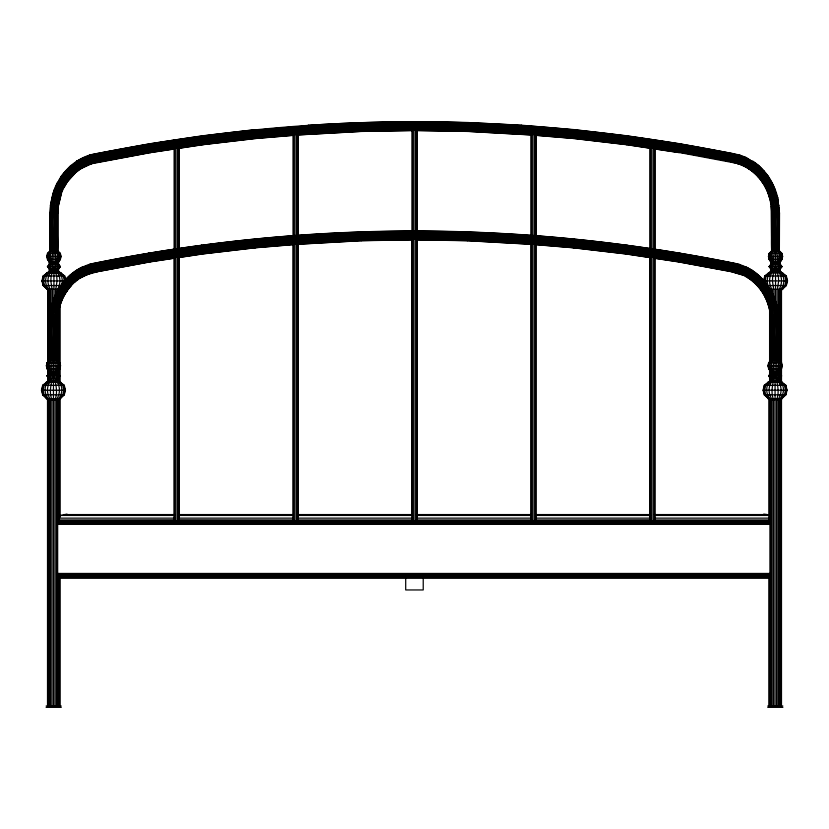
<?xml version="1.0" encoding="UTF-8"?>
<svg xmlns="http://www.w3.org/2000/svg" width="829" height="829" viewBox="0 0 829 829"><rect width="100%" height="100%" fill="white"/><g stroke="black" fill="none" stroke-linecap="round" stroke-linejoin="round"><path stroke-width="1.24" d="M414.189 239.26L414.293 230.928C521.089 231.115 627.791 241.871 732.494 262.866C746.856 265.135 759.675 273.995 767.861 285.881C783.301 307.507 778.234 335.579 778.908 360.294L781.301 362.739L781.923 365.765L781.301 368.718L779.561 371.475L779.561 373.558L781.353 375.91L779.561 378.252L779.561 380.573L785.529 385.309L786.669 390.21L785.529 394.822L780.39 399.796M532.166 135.044L467.784 131.448L468.022 122.526C343.517 118.443 218.659 129.293 96.527 153.728L89.677 155.23L76.807 161.189M531.7 244.348L467.318 240.742L467.556 231.819M520.819 134.101L521.286 125.189L468.022 122.526M520.353 243.394L520.819 234.483M48.424 290.502L43.108 285.528L41.916 280.917L43.108 276.016L49.284 271.28L49.284 268.959L47.429 266.617L49.284 264.264L49.284 262.182L47.471 259.425L46.828 256.472L47.471 253.446L49.958 251.011L50.414 205.24L54.04 190.079L61.377 193.509L58.299 206.411L57.885 213.385L57.885 251.011L60.372 253.446L61.014 256.472L60.372 259.425L58.558 262.182L58.558 264.264L60.424 266.617L58.558 268.959L58.558 271.28L64.745 276.016L65.636 279.694M49.491 360.304L57.419 360.304L59.906 362.739L60.548 365.765L59.906 368.718L58.092 371.475L48.818 371.475L47.004 368.718L46.362 365.765L47.004 362.739L49.491 360.304C50.559 337.755 45.595 313.238 56.673 292.316C62.372 281.404 71.356 272.171 82.548 266.886L85.574 275.155L80.226 278.098L76.268 270.347M56.89 322.657C56.372 298.968 72.931 274.389 97.345 271.062C201.178 250.244 306.989 239.508 412.894 239.28M75.19 281.684C63.74 292.036 57.367 307.31 57.419 322.678L49.491 322.377M650.361 148.308L626.558 144.712L573.761 138.526L574.466 129.635L521.286 125.189M649.895 257.601L626.092 254.006L573.295 247.819L574 238.928M626.558 144.712L627.501 135.852L574.466 129.635M626.092 254.006L627.035 245.146M627.501 135.852L680.35 143.832L679.179 152.66L654.122 148.878M779.042 360.294L771.115 360.294L768.628 362.739L767.986 365.765L768.628 368.718L770.442 371.475L779.716 371.475L781.529 368.718L782.172 365.765L781.529 362.739L779.042 360.294C777.975 337.755 782.939 313.238 771.861 292.316C766.162 281.404 757.178 272.171 745.986 266.886L742.96 275.155L731.095 271.653L678.713 261.954L679.884 253.125M748.774 168.805L752.732 161.054C765.426 169.375 774.12 182.877 777.685 197.52L770.006 199.841C765.809 181.375 750.794 164.981 731.561 162.36L732.96 153.572L680.35 143.832M731.095 271.653L732.494 262.866M763.54 280.917L764.721 276.016L770.908 271.28L770.908 268.959L769.053 266.617L770.908 264.264L770.908 262.171L769.094 259.425L768.452 256.472L769.094 253.446L771.581 251L779.509 251L781.996 253.446L782.638 256.472L781.996 259.425L780.182 262.171L780.182 264.264L782.037 266.617L780.182 268.959L780.182 271.28L786.358 276.016L787.55 280.917L786.358 285.528L781.042 290.502M737.789 163.727L739.82 155.085L732.96 153.572M737.323 273.021L739.354 264.378M47.958 399.796L42.642 394.822L41.45 390.21L42.642 385.309L48.818 380.573L58.092 380.573L64.279 385.309L65.46 390.21L64.279 394.822L58.952 399.796M769.581 399.796L764.255 394.822L763.074 390.21L764.255 385.309L770.442 380.573L779.716 380.573L785.892 385.309L787.084 390.21L785.892 394.822L780.576 399.796M55.792 289.362L57.035 280.917L56.724 276.016L55.128 271.28L55.761 256.472L54.952 251.011C55.916 227.478 50.32 200.628 64.994 179.924C72.455 169.023 84.216 161.023 97.387 159.106C201.789 138.163 308.201 127.438 414.687 127.251L414.78 127.251C521.265 127.438 627.677 138.163 732.08 159.106C745.25 161.023 757.012 169.023 764.473 179.924C779.146 200.618 773.55 227.478 774.514 251L773.706 256.472L774.338 271.28L772.742 276.016L772.431 280.917L773.675 289.362M777.405 289.362L778.649 280.917L778.338 276.016L776.742 271.28L777.374 256.472L776.566 251C775.726 226.97 781.105 199.602 766.1 178.515C758.338 167.189 746.131 158.836 732.442 156.826C523.41 114.537 306.056 114.537 97.024 156.826C83.335 158.836 71.128 167.189 63.367 178.515C48.362 199.602 53.74 226.97 52.901 251.011L52.092 256.472L52.724 271.28L51.129 276.016L50.818 280.917L52.061 289.362M61.253 193.447L58.165 206.39L57.75 213.374L57.75 251.011L60.154 253.446L60.776 256.472L60.154 259.425L58.403 262.182L58.403 264.264L60.196 266.617L58.403 268.959L58.403 271.28L64.372 276.016L65.522 280.917M743.426 165.862L746.452 157.593L739.82 155.085M54.662 400.355C58.082 393.226 55.937 385.423 54.662 378.252C54.413 372.376 56.113 366.18 54.486 360.304C55.45 336.771 49.854 309.922 64.527 289.217C71.988 278.316 83.75 270.316 96.92 268.399C201.323 247.456 307.735 236.731 414.22 236.545L414.313 236.545C520.799 236.731 627.211 247.456 731.613 268.399C744.784 270.316 756.545 278.316 764.006 289.217C778.68 309.911 773.084 336.771 774.048 360.294C772.421 366.18 774.12 372.376 773.871 378.252C772.597 385.423 770.452 393.226 773.871 400.355M776.276 400.355C779.706 393.226 777.561 385.423 776.276 378.252C776.027 372.376 777.737 366.18 776.099 360.294C775.26 336.263 780.638 308.896 765.633 287.808C757.872 276.482 745.665 268.13 731.976 266.119C522.944 223.83 305.59 223.83 96.558 266.119C82.869 268.13 70.662 276.482 62.9 287.808C47.895 308.896 53.274 336.263 52.434 360.304C50.797 366.18 52.507 372.376 52.258 378.252C50.973 385.423 48.828 393.226 52.258 400.355M61.377 193.509C66.817 177.582 80.993 164.577 97.884 162.204L150.267 152.505L174.069 148.909M57.533 289.362C60.818 283.881 60.963 276.005 56.248 271.28L57.17 266.617C54.372 261.663 60.009 255.819 55.906 251.011C56.942 227.716 51.232 201.095 65.75 180.577C73.076 169.883 84.631 162.038 97.563 160.163C201.903 139.231 308.253 128.516 414.676 128.329L414.79 128.329C521.213 128.516 627.563 139.231 731.903 160.163C744.836 162.038 756.39 169.883 763.716 180.577C778.234 201.095 772.524 227.706 773.561 251C769.457 255.819 775.105 261.663 772.296 266.617L773.219 271.28C768.504 276.005 768.649 283.881 771.934 289.362M779.146 289.362C782.431 283.881 782.576 276.005 777.861 271.28L778.794 266.617C775.985 261.663 781.623 255.819 777.529 251C776.742 226.742 782.016 199.136 766.866 177.852C758.96 166.328 746.546 157.821 732.608 155.769C523.472 113.449 305.994 113.459 96.858 155.769C82.921 157.821 70.506 166.328 62.6 177.852C47.45 199.136 52.724 226.742 51.937 251.011C47.844 255.819 53.481 261.663 50.673 266.617L51.605 271.28C46.89 276.005 47.035 283.881 50.32 289.362M777.219 306.813L769.54 309.134C766.514 296.678 759.105 285.176 748.307 278.098L752.266 270.347M57.253 183.105L61.025 176.494L70.911 165.406L75.74 172.515L67.325 181.945L64.009 187.509L57.139 183.022C46.383 204.058 51.035 228.421 50.092 251.011L47.699 253.446L47.077 256.472L47.699 259.425L49.439 262.182L49.439 264.264L47.647 266.617L49.439 268.959L49.439 271.28L43.471 276.016L42.331 280.917L43.471 285.528L48.61 290.502M59.657 288.409L60.931 286.482M56.735 400.355C61.315 396.863 62.952 390.718 61.108 385.309L56.735 380.573L56.735 378.252L58.051 375.91L56.735 373.558L56.735 371.475L58.476 365.765L58.02 362.739L56.258 360.304C57.346 337.206 51.553 310.802 65.937 290.44C73.149 279.912 84.517 272.202 97.242 270.368C201.53 249.446 307.828 238.731 414.199 238.545L414.334 238.545C520.705 238.731 627.004 249.446 731.292 270.368C744.017 272.202 755.385 279.912 762.597 290.44C776.98 310.802 771.188 337.206 772.276 360.294L770.514 362.739L770.058 365.765L771.799 371.475L771.799 373.558L770.483 375.91L771.799 378.252L771.799 380.573L767.426 385.309C765.581 390.708 767.219 396.863 771.799 400.355M778.358 400.355C782.939 396.863 784.576 390.708 782.721 385.309L778.358 380.573L778.358 378.252L779.664 375.91L778.358 373.558L778.358 371.475L780.089 365.765L779.633 362.739L777.882 360.294C777.146 335.828 782.327 308.015 767.053 286.585C759.022 274.886 746.432 266.244 732.287 264.15C523.058 221.82 305.476 221.82 96.247 264.15C82.102 266.244 69.512 274.896 61.481 286.585C46.206 308.025 51.388 335.828 50.652 360.304L48.901 362.739L48.445 365.765L50.175 371.475L50.175 373.558L48.859 375.91L50.175 378.252L50.175 380.573L45.813 385.309C43.958 390.718 45.595 396.863 50.175 400.355M753.727 172.515L758.556 165.406M753.26 281.808L758.089 274.7M55.781 400.355C60.372 394.915 60.963 385.827 55.781 380.573L56.704 375.91C53.895 370.957 59.543 365.123 55.439 360.304C56.476 337.009 50.766 310.388 65.284 289.87C72.61 279.176 84.164 271.332 97.097 269.456C201.437 248.524 307.787 237.809 414.21 237.622L414.324 237.622C520.747 237.809 627.097 248.524 731.437 269.456C744.369 271.332 755.924 279.176 763.25 289.87C777.768 310.388 772.058 336.999 773.094 360.294C768.991 365.112 774.628 370.957 771.83 375.91L772.752 380.573C767.571 385.827 768.162 394.915 772.752 400.355M777.395 400.355C781.996 394.915 782.576 385.827 777.395 380.573L778.327 375.91C775.519 370.957 781.156 365.112 777.063 360.294C776.276 336.035 781.55 308.429 766.4 287.145C758.494 275.622 746.079 267.114 732.142 265.062C523.006 222.742 305.528 222.752 96.392 265.062C82.454 267.114 70.04 275.622 62.134 287.145C46.984 308.429 52.258 336.035 51.471 360.304C47.377 365.123 53.015 370.957 50.206 375.91L51.139 380.573C45.958 385.827 46.538 394.915 51.139 400.355M61.139 176.587C69.356 164.702 82.019 155.634 96.506 153.572L149.116 143.832L201.965 135.852L255 129.635L255.705 138.526L202.908 144.712L179.105 148.308M70.693 286.109C52.165 306.129 57.916 335.745 57.419 360.304M46.963 375.91L48.818 373.558L58.092 373.558L59.947 375.91L58.092 378.252L48.818 378.252L46.963 375.91L59.947 375.91M768.576 375.91L770.442 373.558L779.716 373.558L781.571 375.91L779.716 378.252L770.442 378.252L768.576 375.91L781.571 375.91M59.253 517.244L60.776 515.451L67.035 514.115M758.214 176.919L763.82 170.587M757.747 286.212L763.354 279.881M771.25 360.294L768.846 362.739L768.224 365.765L768.846 368.718L770.597 371.475L770.597 373.558L768.804 375.91L770.597 378.252L770.597 380.573L764.628 385.309L763.478 390.21L764.628 394.822L769.768 399.796M762.141 181.945L768.442 176.494L758.473 165.531L746.452 157.593M761.675 291.238L767.975 285.787M58.217 399.796L62.828 394.822L63.854 390.21L62.828 385.309L57.47 380.573L57.47 378.252L59.087 375.91L57.47 373.558L57.47 371.475L59.605 365.765L59.046 362.739L56.89 360.304M780.307 290.502L784.908 285.528L785.944 280.917L784.908 276.016L779.561 271.28L779.561 268.959L781.167 266.617L779.561 264.264L779.561 262.171L781.685 256.472L781.125 253.446L778.98 251C778.286 226.379 783.395 198.411 768.017 176.857C759.903 165.033 747.167 156.277 732.867 154.163C523.555 111.811 305.911 111.811 96.599 154.163C82.299 156.287 69.563 165.033 61.45 176.857C46.072 198.411 51.18 226.379 50.486 251.011L48.341 253.446L47.781 256.472L49.906 262.182L49.906 264.264L48.3 266.617L49.906 268.959L49.906 271.28L44.559 276.016L43.522 280.917L44.559 285.528L49.16 290.502M779.84 399.796L784.441 394.822L785.477 390.21L784.441 385.309L779.094 380.573L779.094 378.252L780.7 375.91L779.094 373.558L779.094 371.475L781.219 365.765L780.659 362.739L778.514 360.294C777.82 335.672 782.928 307.704 767.55 286.15C759.437 274.326 746.701 265.57 732.401 263.456C523.089 221.105 305.445 221.105 96.133 263.456C81.833 265.581 69.097 274.326 60.983 286.15C45.605 307.704 50.714 335.672 50.02 360.304L47.875 362.739L47.315 365.765L49.439 371.475L49.439 373.558L47.833 375.91L49.439 378.252L49.439 380.573L44.092 385.309L43.056 390.21L44.092 394.822L48.693 399.796M75.74 172.515L80.693 168.805L91.677 163.727L150.287 152.66L174.09 149.065M58.766 399.796L63.906 394.822L65.056 390.21L63.906 385.309L57.937 380.573L57.937 378.252L59.729 375.91L57.937 373.558L57.937 371.475L59.688 368.718L60.31 365.765L59.688 362.739L57.284 360.304M780.856 290.502L785.996 285.528L787.146 280.917L785.996 276.016L780.027 271.28L780.027 268.959L781.82 266.617L780.027 264.264L780.027 262.171L781.768 259.425L782.4 256.472L781.768 253.446L779.374 251L779.509 213.084L777.685 197.52M765.457 187.509L772.327 183.022M764.991 296.803L771.861 292.316M768.089 193.509L775.426 190.079M767.623 302.803L774.96 299.373M414.345 239.249L414.241 230.928C307.445 231.115 200.732 241.871 96.04 262.866C81.677 265.135 68.859 273.995 60.672 285.881C45.232 307.518 50.3 335.579 49.626 360.304L47.232 362.739L46.6 365.765L47.232 368.718L48.973 371.475L48.973 373.558L47.18 375.91L48.973 378.252M85.574 275.155L97.439 271.653L149.821 261.954L174.878 258.171M89.211 264.524L96.06 263.021C305.414 220.659 523.12 220.659 732.473 263.021L739.323 264.524M179.085 148.153L202.887 144.567L255.695 138.37L293.507 135.21M174.857 258.016L149.8 261.798L91.18 272.876L80.154 277.974L75.273 281.808L70.444 274.7M178.618 257.446L202.421 253.861L255.228 247.664L294.305 244.4M178.639 257.601L202.442 254.006L255.239 247.819L293.051 244.659M779.053 205.24L771.167 206.411L771.581 251M778.586 314.533L770.701 315.704L771.115 322.678L779.042 322.377M297.29 134.899L361.682 131.293L412.065 130.454M255.705 138.526L293.518 135.365M298.564 134.94L361.682 131.448L412.065 130.599M296.823 244.192L361.216 240.586L412.883 239.726M296.834 244.348L361.216 240.742L412.883 239.871M308.181 125.345C450.22 116.008 593.398 125.645 732.94 153.728L746.401 157.738M771.581 213.385L779.509 213.084M770.442 289.362L767.892 285.528L767.053 280.917L767.892 276.016L772.265 271.28L772.265 268.959L770.949 266.617L772.265 264.264L772.265 262.171L770.524 256.472L770.98 253.446L772.742 251C771.654 227.913 777.447 201.499 763.063 181.147C755.851 170.619 744.483 162.909 731.758 161.075C627.47 140.153 521.172 129.438 414.801 129.251L414.666 129.251C308.295 129.438 201.996 140.153 97.708 161.075C84.983 162.909 73.615 170.619 66.403 181.147C52.02 201.509 57.812 227.913 56.724 251.011L58.486 253.446L58.942 256.472L57.201 262.182L57.201 264.264L58.517 266.617L57.201 268.959L57.201 271.28L61.574 276.016L62.413 280.917L61.574 285.528L43.108 285.528M532.767 127.417L535.648 127.417M650.433 140.433L655.097 140.433M532.695 236.711L535.575 236.711M650.361 249.726L655.024 249.726M49.958 251.011L57.885 251.011M47.471 253.446L60.372 253.446M769.094 253.446L781.996 253.446M46.828 256.472L61.014 256.472M768.452 256.472L782.638 256.472M47.471 259.425L60.372 259.425M769.094 259.425L781.996 259.425M49.284 262.182L58.558 262.182M770.908 262.171L780.182 262.171M49.284 264.264L58.558 264.264M770.908 264.264L780.182 264.264M47.429 266.617L60.424 266.617M769.053 266.617L782.037 266.617M49.284 268.959L58.558 268.959M770.908 268.959L780.182 268.959M49.284 271.28L58.558 271.28M770.908 271.28L780.182 271.28M46.714 272.824L61.139 272.824M768.328 272.814L782.752 272.814M43.108 276.016L64.745 276.016M764.721 276.016L786.358 276.016M41.916 280.917L64.32 280.917L63.294 276.016L57.937 271.28L57.937 268.959L59.553 266.617L57.937 264.264L57.937 262.182L60.071 256.472L59.512 253.446L57.356 251.011C58.486 228.068 52.631 201.82 66.9 181.582C74.019 171.178 85.252 163.582 97.812 161.769C202.069 140.857 308.326 130.153 414.655 129.966L414.759 121.635L414.811 129.966M787.55 280.917L763.944 280.917L765.094 276.016L771.063 271.28L771.063 268.959L769.271 266.617L771.063 264.264L771.063 262.171L769.312 259.425L768.69 256.472L769.312 253.446L771.716 251C770.566 228.162 776.462 202.017 762.245 181.852C755.188 171.541 744.038 163.997 731.582 162.204M766.172 285.528L786.358 285.528M46.714 289.362L59.025 289.362M769.302 289.362L782.752 289.362M47.004 362.739L59.906 362.739M768.628 362.739L781.529 362.739M46.362 365.765L60.548 365.765M767.986 365.765L782.172 365.765M47.004 368.718L59.906 368.718M768.628 368.718L781.529 368.718M46.248 382.117L60.672 382.117M767.861 382.117L782.286 382.117M42.642 385.309L64.279 385.309M764.255 385.309L785.892 385.309M41.45 390.21L65.46 390.21M763.074 390.21L787.084 390.21M42.642 394.822L64.279 394.822M764.255 394.822L785.892 394.822M46.248 398.656L60.672 398.656M767.861 398.656L782.286 398.656M63.709 514.56L175.106 514.56M178.981 514.56L292.969 514.56M412.127 514.56L298.15 514.56L298.222 244.628M416.013 514.56L531.285 514.56M536.467 514.56L650.444 514.56M654.33 514.56L767.012 514.56L769.954 515.451L654.775 515.451M60.776 515.451L174.66 515.451M178.536 515.451L292.419 515.451M297.601 515.451L412.78 515.451M416.655 515.451L530.539 515.451M535.721 515.451L650.9 515.451M59.781 518.135L174.857 518.135M178.743 518.135L292.523 518.135M297.694 518.135L412.78 518.135M416.655 518.135L530.446 518.135M535.617 518.135L650.692 518.135M654.578 518.135L769.654 518.135M58.755 520.073L175.126 519.918M179.002 519.918L294.088 520.073M296.668 520.073L413.039 520.073M416.925 520.073L532 520.073M534.591 520.073L650.962 519.918M654.837 520.073L769.913 520.073M58.755 520.519L175.126 520.519M177.717 520.519L294.088 520.519M296.668 520.519L413.039 520.519M415.63 520.519L532 520.519M534.591 520.519L650.962 520.519M653.542 520.519L769.913 520.519M58.755 521.223L769.913 521.223M57.46 522.146L769.913 522.146M57.46 523.223L771.208 523.223M57.46 524.374L771.208 524.374M57.46 573.45L771.208 573.45M57.46 574.601L771.208 574.601M57.46 575.678L769.913 575.678M58.755 576.601L769.913 576.601M58.755 577.316L769.913 577.316M58.755 577.761L769.913 577.761M58.755 577.906L769.913 577.906M46.113 706.028L61.263 706.028M767.737 706.028L782.887 706.028M46.113 707.365L61.263 707.365M767.737 707.365L782.887 707.365M416.106 129.987C522.011 130.205 627.822 140.951 731.655 161.769C744.214 163.582 755.447 171.178 762.566 181.582C776.835 201.82 770.991 228.068 772.11 251L769.954 253.446L769.395 256.472L771.53 262.171L771.53 264.264L769.913 266.617L771.53 268.959L771.53 271.28L766.172 276.016L765.146 280.917L765.913 284.368M416.117 130.433L467.784 131.293L532.177 134.899M416.117 130.578L467.784 131.448M415.64 239.28C521.534 239.498 627.356 250.244 731.188 271.062C743.748 272.876 754.981 280.471 762.1 290.875C776.369 311.113 770.514 337.362 771.644 360.294L769.488 362.739L768.929 365.765L771.063 371.475L771.063 373.558L769.447 375.91L771.063 378.252L771.063 380.573L765.706 385.309L764.68 390.21L765.706 394.822L770.317 399.796M416.935 239.747L467.318 240.586L531.71 244.192M416.935 239.892L467.318 240.742M49.958 213.084L57.885 213.385M535.959 135.21L573.772 138.37L626.579 144.557L650.382 148.153M535.948 135.365L573.761 138.526M535.493 244.503L573.305 247.664L626.113 253.85L649.915 257.446M535.482 244.659L573.295 247.819M763.685 514.115L767.012 514.56M50.414 205.24L58.299 206.411M49.947 314.533L57.833 315.704M654.143 148.723L679.2 152.505L731.561 162.36M654.931 258.202L678.733 261.798L731.116 271.497L743.012 275.01L748.307 278.098M654.91 258.358L678.713 261.954M51.781 197.52L59.46 199.841M51.315 306.813L58.994 309.134M53.574 299.373L60.911 302.803M56.673 292.316L63.543 296.803M48.144 399.796L43.004 394.822L41.854 390.21L43.004 385.309L48.973 380.573L48.818 378.252M748.369 277.964C776.286 295.435 771.934 332.367 771.115 360.294M61.025 176.494L67.325 181.945M60.558 285.787L66.859 291.238M65.646 170.587L71.253 176.919M65.18 279.881L70.786 286.212M768.328 176.587L775.302 190.131M76.734 161.054L80.693 168.805M83.014 157.593L86.04 165.862M89.646 155.085L91.677 163.727M89.18 264.378L91.211 273.021M777.55 197.561L779.374 213.094M96.506 153.572L97.905 162.36M96.04 262.866L97.439 271.653M149.116 143.832L150.287 152.66M148.65 253.125L149.821 261.954M201.965 135.852L202.908 144.712M201.499 245.146L202.442 254.006M254.534 238.928L255.239 247.819M308.181 125.2L308.647 134.101M307.714 234.493L308.181 243.394M361.444 122.526L361.682 131.448M360.978 231.819L361.216 240.742M781.488 289.362L781.488 382.532M781.488 398.055L781.488 706.028M781.291 289.362L781.291 363.123M781.291 368.294L781.291 381.236M781.291 399.35L781.291 706.028M781.022 398.656L781.022 706.028M780.825 398.656L780.825 706.028M780.69 363.123L780.69 289.362L783.187 285.528L784.037 280.917L783.187 276.016L778.825 271.28L778.825 268.959L780.141 266.617L778.825 264.264L778.825 262.171L780.555 256.472L780.099 253.446L778.348 251C777.612 226.535 782.794 198.722 767.519 177.292C759.488 165.593 746.898 156.95 732.753 154.857C523.524 112.526 305.942 112.526 96.713 154.857C82.568 156.95 69.978 165.593 61.947 177.292C46.673 198.732 51.854 226.535 51.118 251.011L49.367 253.446L48.911 256.472L50.642 262.182L50.642 264.264L49.336 266.617L50.642 268.959L50.642 271.28L46.279 276.016L45.429 280.917L46.279 285.528L48.828 289.362L48.776 361.827M780.69 368.294L780.69 381.236M780.69 399.35L780.69 706.028M780.224 398.656L780.224 706.028M779.747 289.362L779.747 361.827M779.747 369.589L779.747 374.77M779.747 377.35L779.747 381.236M779.281 398.656L779.281 706.028M778.514 289.362L778.514 319.124M778.048 398.656L778.048 706.028M777.084 289.362L777.084 307.476M776.618 398.656L776.618 706.028M775.54 304.896L775.54 213.229C776.048 187.903 758.359 161.614 732.256 157.966C523.348 115.697 306.119 115.697 97.211 157.966C71.107 161.614 53.419 187.903 53.926 213.229L53.926 301.01M775.074 706.028L775.074 322.522C775.581 297.196 757.893 270.907 731.789 267.259C522.881 224.991 305.652 224.991 96.744 267.259C70.641 270.907 52.952 297.196 53.46 322.533L53.46 706.028M774.006 289.362L774.006 298.419M773.54 398.656L773.54 706.028M772.566 289.362L772.566 295.829M772.1 398.656L772.1 706.028M771.333 289.362L771.333 291.953M771.333 315.238L771.333 360.532M770.866 398.656L770.866 706.028M770.39 310.067L770.39 361.827M770.39 369.589L770.39 374.77M770.39 377.35L770.39 381.236M769.923 398.656L769.923 706.028M769.799 310.067L769.799 361.827M769.799 369.589L769.799 374.77M769.799 377.35L769.799 381.236M769.592 306.181L769.592 363.123M769.592 368.294L769.592 381.236M769.592 399.35L769.592 515.814M769.592 577.917L769.592 706.028M769.333 398.656L769.333 521.348M769.333 575.585L769.333 706.028M769.125 398.656L769.125 520.052M769.125 576.88L769.125 706.028M655.097 148.204L655.097 250.493M655.097 258.265L655.024 519.824M654.609 148.204L654.609 250.493M654.537 257.477L654.537 521.12M653.314 146.909L653.314 250.493M653.242 256.192L653.242 522.415M651.729 146.909L651.729 249.197M651.656 256.192L651.656 522.415M650.433 146.909L650.433 249.197M650.361 256.192L650.361 522.415M649.946 146.909L649.946 249.197M649.874 256.192L649.874 521.12M536.135 135.189L536.135 236.203M536.135 243.975L536.073 519.824M535.648 133.894L535.648 236.203M535.575 243.177L535.575 521.12M534.363 133.894L534.363 236.203M534.29 241.881L534.29 522.415M532.767 132.599L532.767 236.203M532.695 241.881L532.695 522.415M531.472 133.894L531.472 236.203M531.41 243.177L531.41 521.12M530.985 135.189L530.985 236.203M530.912 243.177L530.912 519.824M423.225 577.689L423.225 589.958L405.702 589.958L405.702 577.689M417.184 130.35L417.184 231.27M417.184 239.042L417.111 519.835M416.686 130.35L416.686 231.27M416.686 239.042L416.686 514.643M416.624 239.633L416.624 521.12M415.402 129.055L415.402 231.27M415.329 238.337L415.329 522.415M413.806 129.055L413.806 231.27M413.733 238.337L413.733 522.415M412.521 130.35L412.521 231.27M412.448 238.337L412.448 522.415M412.023 130.35L412.023 231.27M412.023 239.042L412.023 514.643M411.961 239.633L411.961 521.12M298.222 134.806L298.222 235.581M298.15 242.814L298.15 519.814M297.735 133.521L297.735 235.581M297.663 242.814L297.663 521.109M296.44 133.521L296.44 235.581M296.367 242.814L296.367 522.405M294.855 133.521L294.855 235.581M294.782 242.814L294.782 522.405M293.559 134.806L293.559 235.581M293.487 242.814L293.487 521.109M293.072 134.806L293.072 235.581M293 244.109L293 519.814M179.261 148.122L179.261 249.135M179.261 256.907L179.261 514.633M179.199 256.109L179.199 519.824M178.774 146.826L178.774 249.135M178.701 256.109L178.701 521.12M177.489 146.826L177.489 249.135M177.416 256.109L177.416 522.415M175.893 146.826L175.893 249.135M175.821 256.109L175.821 522.415M174.608 148.122L174.608 250.431M174.536 256.109L174.536 522.415M174.111 148.122L174.111 250.431M174.038 257.404L174.038 521.12M59.875 304.896L59.875 364.418M59.875 368.294L59.875 382.532M59.875 398.055L59.875 517.099M59.875 577.917L59.875 706.028M59.667 304.896L59.667 364.418M59.667 368.294L59.667 382.532M59.667 398.055L59.667 517.099M59.667 577.917L59.667 706.028M59.408 398.656L59.408 521.348M59.408 576.88L59.408 706.028M59.201 398.656L59.201 521.348M59.201 576.88L59.201 706.028M59.077 307.476L59.077 363.123M59.077 369.589L59.077 381.236M58.61 398.656L58.61 523.928M58.61 574.3L58.61 706.028M58.134 289.362L58.134 291.953M58.134 312.657L58.134 361.827M58.134 369.589L58.134 374.77M58.134 377.35L58.134 381.236M57.667 398.656L57.667 706.028M56.9 289.362L56.9 291.953M56.9 319.124L56.9 360.532M56.434 398.656L56.434 706.028M55.46 289.362L55.46 295.839M54.994 398.656L54.994 706.028M52.382 289.362L52.382 304.896M51.916 398.656L51.916 706.028M50.952 289.362L50.952 313.953M50.486 398.656L50.486 706.028M49.719 289.362L49.719 360.532M49.253 398.656L49.253 706.028M48.776 370.884L48.776 374.77M48.776 377.35L48.776 381.236M48.31 398.656L48.31 706.028M48.175 289.362L48.175 363.123M48.175 369.589L48.175 374.77M48.175 377.35L48.175 381.236M47.978 289.362L47.978 363.123M47.978 369.589L47.978 374.77M47.978 377.35L47.978 381.236M47.709 398.656L47.709 706.028M47.512 398.656L47.512 706.028"/></g></svg>
